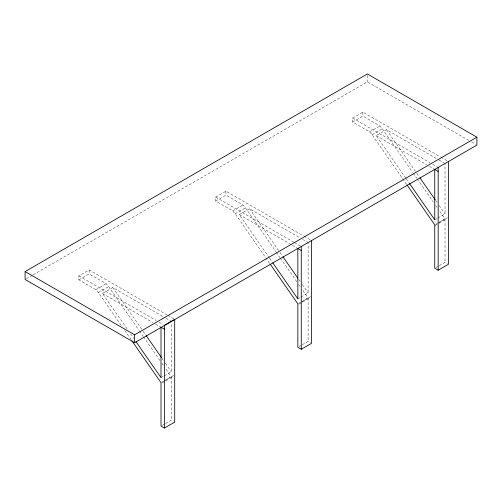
<?xml version="1.0" encoding="UTF-8"?>
<svg xmlns="http://www.w3.org/2000/svg" width="502" height="502" viewBox="0 0 502 502"><rect width="100%" height="100%" fill="white"/><g stroke="black" fill="none" stroke-linecap="round" stroke-linejoin="round"><path stroke-width="0.38" stroke-dasharray="2.51 1.88" d="M26.455 278.692L32.567 275.165M33.251 274.776L367.37 81.87L468.786 140.422M121.177 325.365L98.348 292.547L95.92 289.673L78.864 279.827L78.864 275.874L89.13 269.944L167.229 315.036M269.643 263.33L235.181 213.77L232.746 210.903L215.697 201.057L215.697 197.104L225.963 191.174L303.384 235.871M406.551 184.284L372.095 134.731L369.66 131.857L352.605 122.011L352.605 118.058L362.871 112.134L440.292 156.831M78.864 279.827L89.13 273.897L106.186 283.743L108.62 286.617L139.054 330.379M215.697 201.057L225.963 195.127L243.018 204.973L245.453 207.847L275.887 251.609M352.605 122.011L362.871 116.087L379.926 125.933L382.361 128.801L412.795 172.569M95.92 289.673L106.186 283.743M232.746 210.903L243.018 204.973M369.66 131.857L379.926 125.933M98.348 292.547L108.62 286.617M235.181 213.77L245.453 207.847M372.095 134.731L382.361 128.801M127.05 328.797L102.477 293.463L112.743 287.533L165.221 317.829M269.241 257.739L239.31 214.687L249.576 208.763L300.033 237.892M405.704 178.053L376.218 135.647L386.484 129.717L438.29 159.63M161.01 377.629L163.577 376.149M164.217 375.778L171.276 371.706L171.276 322.874M297.843 298.859L300.409 297.379M301.049 297.008L308.109 292.936L308.109 243.332M434.751 219.82L437.317 218.339M437.957 217.962L445.017 213.89L445.017 164.286M161.65 382.279L164.857 380.422M165.503 380.052L171.276 376.72L165.459 368.355M164.192 380.918L173.817 375.358M298.483 303.509L301.689 301.652M302.336 301.282L308.109 297.95L302.292 289.579M435.391 224.463L438.597 222.612M439.244 222.242L445.017 218.903L439.2 210.539M301.024 302.148L310.65 296.588M437.932 223.101L447.558 217.542M162.108 382.938L165.321 381.087M165.961 380.717L171.734 377.378M298.941 304.168L308.567 298.608M435.209 225.498L438.422 223.641M439.062 223.271L445.481 219.569M162.29 425.319L164.857 423.839M165.503 423.468L171.276 420.13L172.989 421.122M299.123 346.549L301.689 345.069M302.336 344.698L308.109 341.36L310.393 342.678M436.031 267.503L438.597 266.022M439.244 265.652L445.017 262.32L447.301 263.632M471.491 141.978L475.551 144.325M440.969 157.22L447.081 160.753M438.961 160.012L445.017 163.514M352.605 118.058L430.026 162.761M432.737 164.323L437.493 167.072M376.218 135.647L426.675 164.775M429.367 166.331L434.751 169.438M304.061 236.266L310.173 239.793M302.725 239.448L308.109 242.554M215.697 197.104L293.795 242.196M294.473 242.585L300.585 246.112M239.31 214.687L291.787 244.989M292.459 245.378L297.843 248.484M167.906 315.425L174.018 318.958M165.892 318.218L171.276 321.324M78.864 275.874L156.279 320.571M158.996 322.14L163.075 324.493M102.477 293.463L152.934 322.591M155.626 324.148L161.01 327.254M386.484 129.717L416.422 172.77M416.867 173.41L419.546 177.262M435.636 200.398L437.424 202.965M439.206 205.538L445.017 213.89M413.24 173.209L416.823 178.361M417.269 179.001L433.383 202.174M435.617 205.387L437.411 207.966M406.156 178.693L408.835 182.552M249.576 208.763L279.514 251.809M279.959 252.456L282.639 256.309M298.728 279.438L300.51 282.011M302.298 284.578L308.109 292.936M276.332 252.255L279.915 257.4M280.361 258.047L296.92 281.86M298.709 284.433L300.497 287.006M269.693 258.379L272.373 262.239M112.743 287.533L142.681 330.58M143.126 331.226L145.806 335.079M161.895 358.208L163.683 360.781M165.465 363.348L171.276 371.706M139.5 331.025L143.083 336.171M143.528 336.817L160.088 360.631M161.876 363.203L163.671 365.776M130.627 333.937L133.752 338.436M124.76 330.517L131.022 339.528M445.017 218.903L445.017 262.32M367.37 75.4L367.37 81.87M362.871 112.134L362.871 116.087M308.109 297.95L308.109 341.36M225.963 191.174L225.963 195.127M171.276 376.72L171.276 420.13M89.13 269.944L89.13 273.897"/><path stroke-width="0.75" d="M25.1 271.576L367.37 73.963L476.9 137.197L476.9 145.103L134.63 342.715L25.1 279.476L25.1 271.576L134.63 334.809L476.9 137.197M164.43 428.037L174.702 422.107L174.702 319.347L164.43 325.277L164.43 428.037L161.01 426.06L161.01 382.649L131.919 340.814M270.54 264.617L297.843 303.879L297.843 347.29L301.263 349.267L311.529 343.337L311.529 240.577M407.003 184.931L434.751 224.833L434.751 268.244L438.171 270.22L448.443 264.29L448.443 161.537M438.171 171.414L434.751 169.438L434.751 219.82L409.281 183.192M301.263 250.46L297.843 248.484L297.843 298.859L272.818 262.879M164.43 329.23L161.01 327.254L161.01 377.629L135.986 341.649M419.998 177.909L435.19 199.752M283.084 256.949L297.83 278.152M146.258 335.719L161.449 357.568M438.171 167.461L438.171 270.22M301.263 246.507L301.263 349.267M134.63 334.809L134.63 342.715"/></g></svg>
